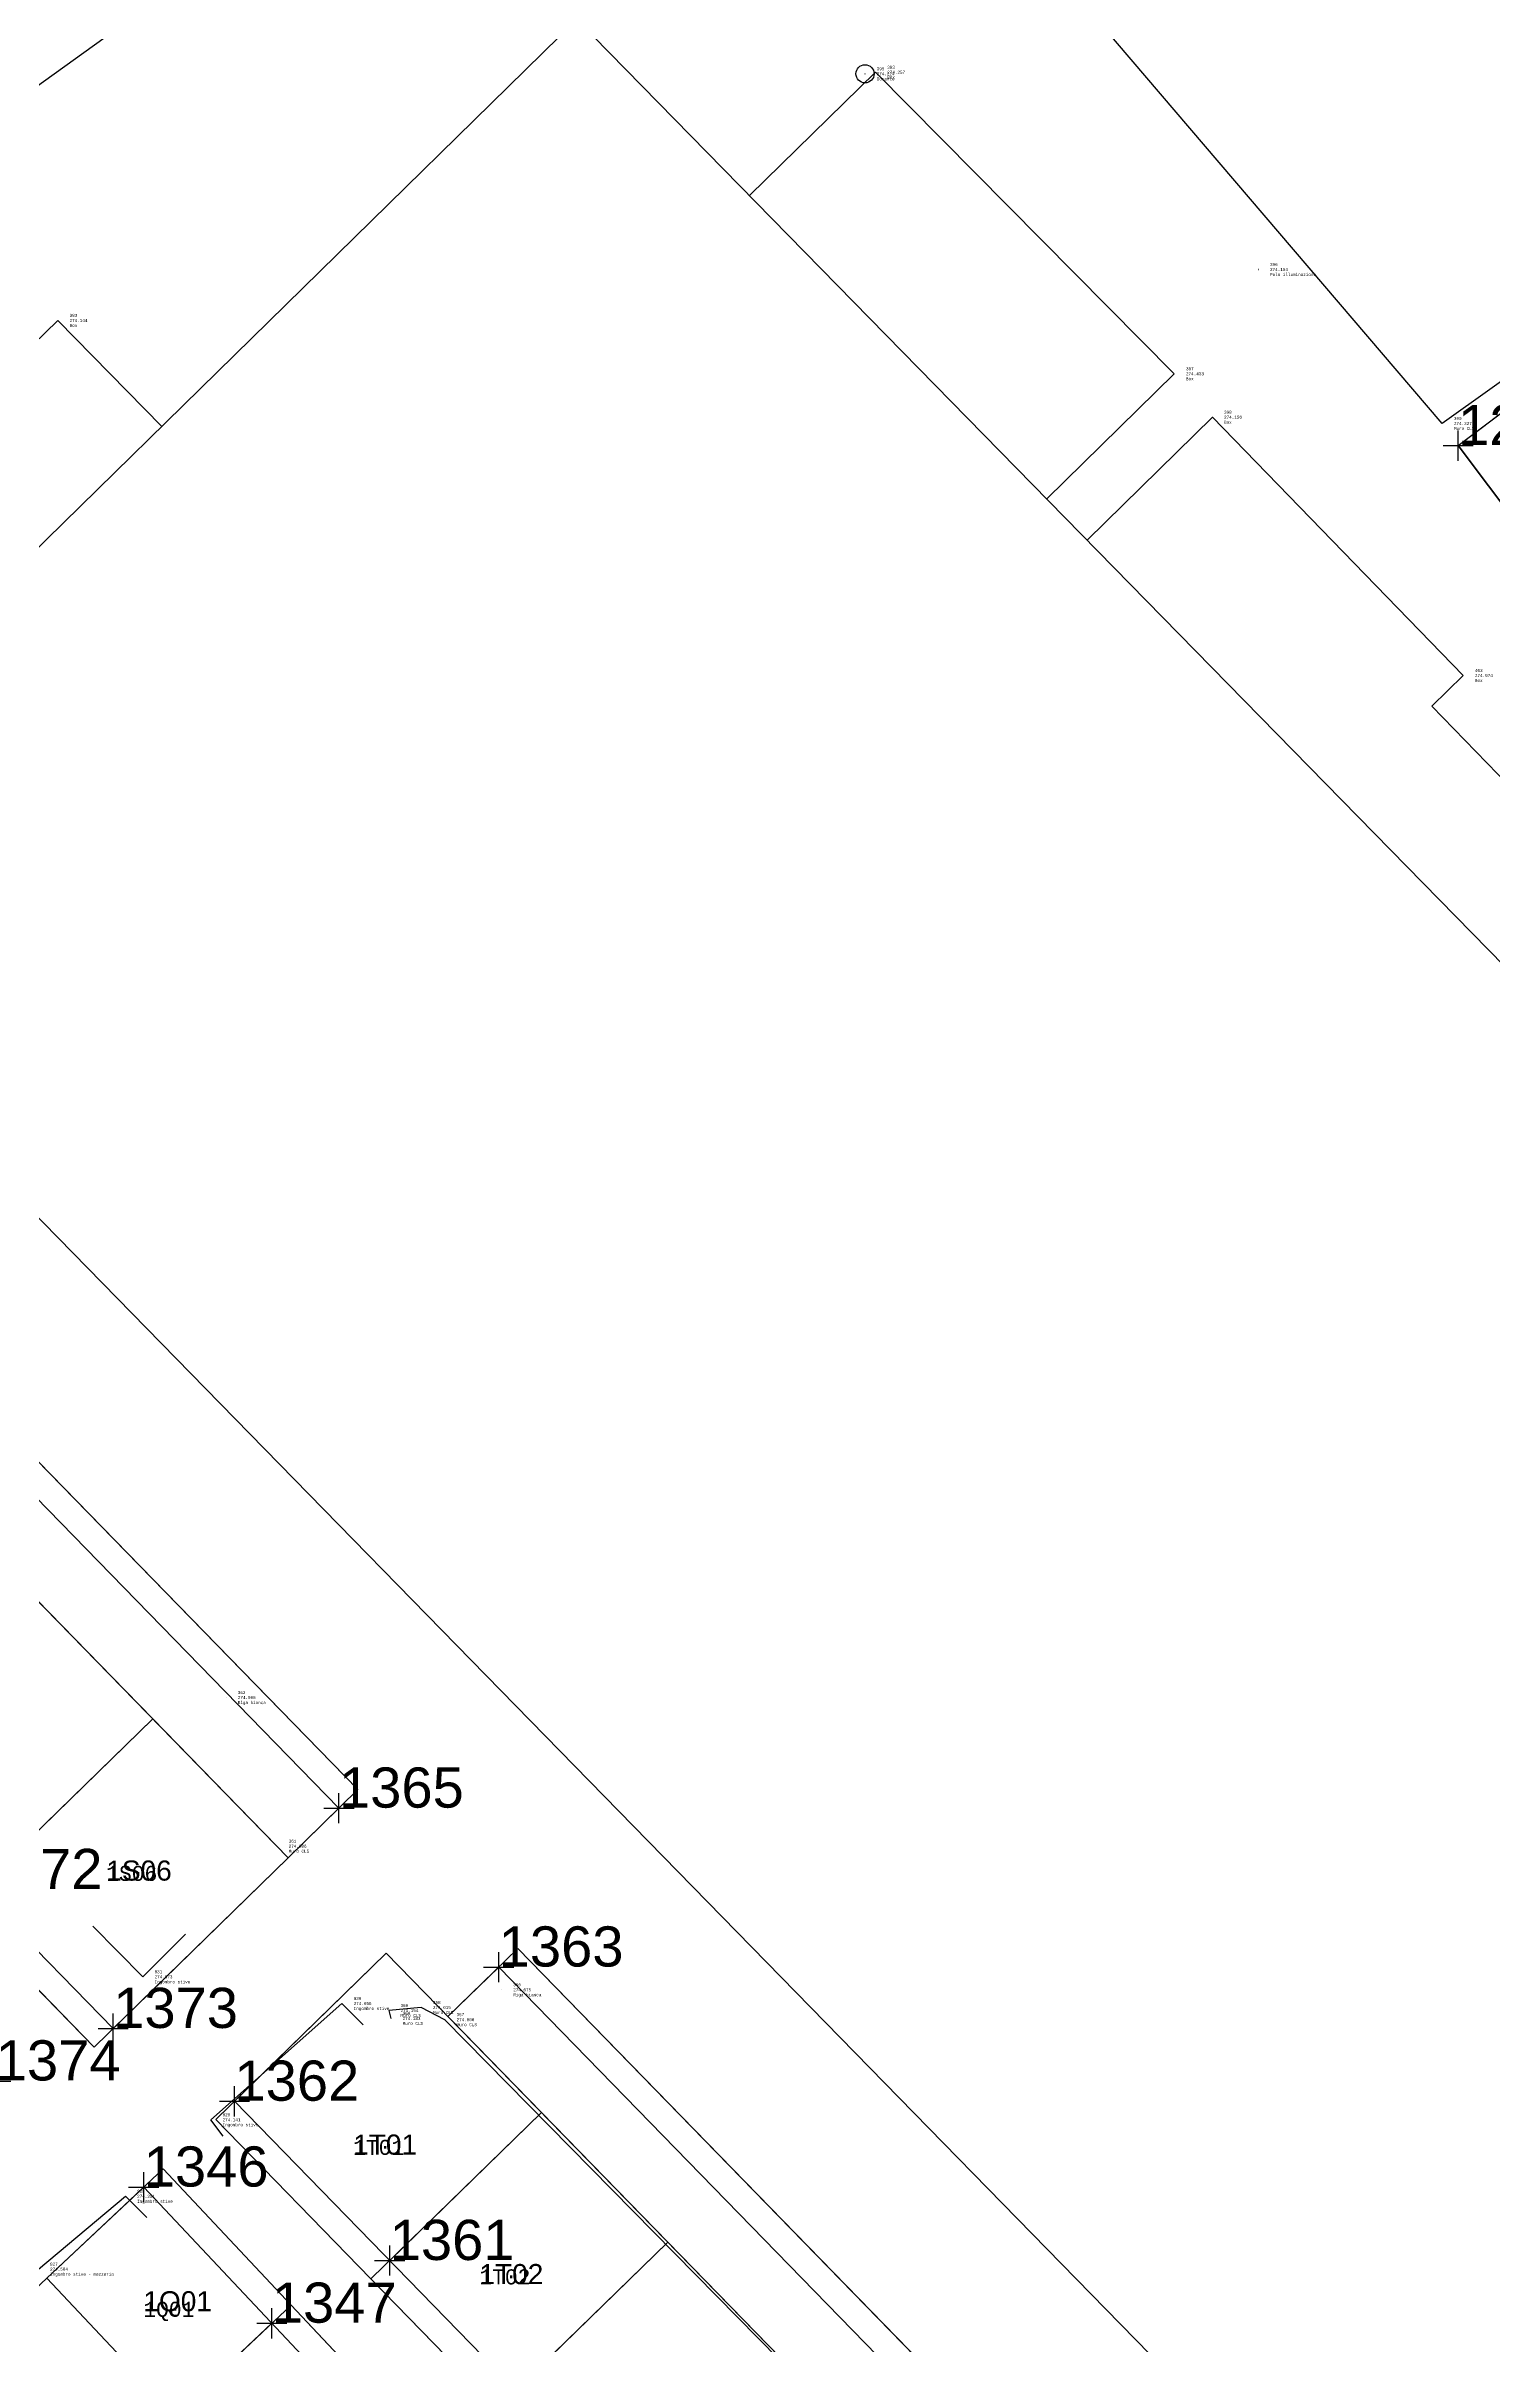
# Model space of a CAD drawing. Extents: x -1000 to 923337, y -63322 to 323191.
# Drawn here: x 160561 to 208588, y 129186 to 205504 of the extents above; entities that cross this region are included whole.
import ezdxf
from ezdxf.enums import TextEntityAlignment as Align

# ---------------------------------------------------------------- set-up
doc = ezdxf.new("R2010")
doc.units = 0
doc.header["$PDMODE"] = 35
doc.header["$PDSIZE"] = 1
for name, color, linetype, lineweight in [('WF ingombro stive 2', 1, 'Continuous', 30), ('WF lato di accesso', 40, 'Continuous', 30), ('WF tracciatura', 30, 'Continuous', 30)]:
    doc.layers.add(name, color=color, linetype=linetype, lineweight=lineweight)
for name, color, linetype in [('WF nome aree GPS', 7, 'Continuous'), ('WF_ingombro_stive_2', 1, 'Continuous'), ('WF_lato_di_accesso', 40, 'Continuous'), ('WF_nome_aree_GPS', 7, 'Continuous'), ('WF_tracciatura', 30, 'Continuous')]:
    doc.layers.add(name, color=color, linetype=linetype)
doc.styles.add('FONTSTYLE_1', font='arial.ttf', dxfattribs={"height": 0.2})
doc.styles.add('FONTSTYLE_2', font='arial.ttf', dxfattribs={"height": 0.2})
doc.styles.get("Standard").update_dxf_attribs({"font": 'consola.ttf', "height": 500})

# ---------------------------------------------------------------- blocks, each defined once
blk = doc.blocks.new('rilievo 2')
at = {"color": 8}
for points, elevation in [([(256389, -444346), (233317, -420693), (231997, -419597), (229602, -418423), (225956, -417672), (225935, -417953)], 2095), ([(290044, -489772), (291785, -487987), (293243, -485783), (293703, -482666), (283462, -471954), (261960, -450103), (261178, -449699), (260102, -449797), (260170, -450061)], 2505)]:
    blk.add_lwpolyline(points, dxfattribs=dict(at, elevation=elevation))
for points in [[(161648, -448828, 1954), (186863, -479531, 1078), (241997, -524553, 234), (257566, -525503, 360), (287808, -502280, 2651), (311879, -483968, 2683), (320954, -477001, -331), (327105, -472296, -331), (335070, -466036, 2080), (354649, -449578, 2133), (314683, -397379, 2207), (310635, -400536, 2212), (303510, -391107, 2143), (295063, -397138, 2335), (271429, -369482, 1692), (264211, -374625, 1649), (263130, -375375, 1675), (222048, -404916, 2809)], [(272075, -389580, 2143), (276253, -385485, 2266), (286171, -395489, 2442), (281936, -399640, 2140)], [(242945, -399722, 2040), (249117, -393719, 2153), (252564, -397236, 2138)], [(301725, -419830, 2134), (304801, -416814, 2121), (301650, -413663, 2177), (294713, -406524, 2245), (295761, -405499, 2083), (287434, -396931, 2164), (283275, -401007, 2139)], [(250281, -447005, -271991), (251938, -448681, 2081), (253353, -447267, 2081)], [(254602, -453963, -271991), (254195, -453424, 2150), (258545, -449566, 2065), (259252, -450273, 2065)], [(247504, -460842, -271991), (246582, -459993, 2646), (248470, -458380, 2592), (251358, -455964, 2360), (252065, -456671, 2360)]]:
    blk.add_polyline3d(points, dxfattribs=at)
blk.add_polyline3d([(330623, -449313, 2125), (301532, -477741, 2033), (237357, -412142, 2131), (266341, -383731, 2144)], close=True, dxfattribs=at)
at = {"color": 1}
blk.add_circle((275906, -385537, 2233), 300, dxfattribs=at)
at = {"color": 8}
for p in [(275906, -385537, 2233), (276253, -385485, 2266), (288960, -392031, 2163), (249117, -393719, 2153), (286171, -395489, 2442), (287434, -396931, 2164), (295063, -397138, 2335), (295761, -405499, 2083), (254701, -439416, 2104), (256389, -444346, 2095), (251938, -448681, 2081), (263842, -449110, 2084), (258545, -449566, 2065), (260102, -449797, 2162), (260170, -450061, 2192), (261178, -449699, 2023), (261960, -450103, 2008), (254195, -453424, 2150), (251358, -455964, 2360)]:
    blk.add_point(p, dxfattribs=at)
for s, p in [('395', (276295, -385371, 2233)), ('393', (276642, -385318, 2266)), ('274.224', (276295, -385537, 2233)), ('Idrante', (276295, -385704, 2233)), ('274.257', (276642, -385485, 2266)), ('Box', (276642, -385652, 2266)), ('396', (289349, -391864, 2163)), ('274.154', (289349, -392031, 2163)), ('Palo illuminazione', (289349, -392198, 2163)), ('383', (249506, -393552, 2153)), ('274.144', (249506, -393719, 2153)), ('Box', (249506, -393886, 2153)), ('397', (286560, -395323, 2442)), ('274.433', (286560, -395489, 2442)), ('Box', (286560, -395656, 2442)), ('398', (287823, -396764, 2164)), ('274.156', (287823, -396931, 2164)), ('Box', (287823, -397098, 2164)), ('399', (295452, -396971, 2335)), ('Muro CLS', (295452, -397305, 2335)), ('274.327', (295452, -397138, 2335)), ('403', (296150, -405332, 2083)), ('274.074', (296150, -405499, 2083)), ('Box', (296150, -405666, 2083)), ('362', (255089, -439250, 2104)), ('274.095', (255089, -439416, 2104)), ('Riga bianca', (255089, -439583, 2104)), ('361', (256778, -444180, 2095)), ('Muro CLS', (256778, -444513, 2095)), ('274.086', (256778, -444346, 2095)), ('831', (252327, -448514, 2081)), ('274.073', (252327, -448681, 2081)), ('Ingombro stive', (252327, -448848, 2081)), ('830', (258934, -449399, 2065)), ('358', (261567, -449533, 2023)), ('356', (264231, -448943, 2084)), ('274.075', (264231, -449110, 2084)), ('Riga bianca', (264231, -449277, 2084)), ('274.056', (258934, -449566, 2065)), ('Ingombro stive', (258934, -449733, 2065)), ('359', (260491, -449631, 2162)), ('Muro CLS', (260491, -449964, 2162)), ('274.154', (260491, -449797, 2162)), ('360', (260559, -449894, 2192)), ('Muro CLS', (260559, -450228, 2192)), ('274.183', (260559, -450061, 2192)), ('Muro CLS', (261567, -449866, 2023)), ('274.015', (261567, -449699, 2023)), ('357', (262349, -449936, 2008)), ('Muro CLS', (262349, -450269, 2008)), ('274.000', (262349, -450103, 2008)), ('829', (254584, -453257, 2150)), ('274.141', (254584, -453424, 2150)), ('Ingombro stive', (254584, -453590, 2150)), ('828', (251747, -455797, 2360)), ('274.351', (251747, -455964, 2360)), ('Ingombro stive', (251747, -456131, 2360)), ('827', (248859, -458214, 2592)), ('274.584', (248859, -458380, 2592)), ('Ingombro stive - mezzeria', (248859, -458547, 2592))]:
    blk.add_text(s, height=100, dxfattribs=at).set_placement(p, align=Align.MIDDLE_LEFT)
blk = doc.blocks.new('Croce___ATS')
at = {"color": 0}
for p, q in [((-0.5, 0), (0.5, 0)), ((0, -0.5), (0, 0.5))]:
    blk.add_line(p, q, dxfattribs=at)
blk = doc.blocks.new('T_P_285')
at = {"color": 7}
blk.add_point((0, 0), dxfattribs=at)
blk.add_blockref('Croce___ATS', (0, 0), dxfattribs=at)
at = {"color": 7, "insert": (0, 0), "char_height": 1.3333, "attachment_point": 7, "style": 'FONTSTYLE_1'}
blk.add_mtext('1280', dxfattribs=at)
blk = doc.blocks.new('T_P_349')
at = {"color": 7}
blk.add_point((0, 0), dxfattribs=at)
blk.add_blockref('Croce___ATS', (0, 0), dxfattribs=at)
at = {"color": 7, "insert": (0, 0), "char_height": 1.3333, "attachment_point": 7, "style": 'FONTSTYLE_1'}
blk.add_mtext('1346', dxfattribs=at)
blk = doc.blocks.new('T_P_350')
at = {"color": 7}
blk.add_point((0, 0), dxfattribs=at)
blk.add_blockref('Croce___ATS', (0, 0), dxfattribs=at)
at = {"color": 7, "insert": (0, 0), "char_height": 1.3333, "attachment_point": 7, "style": 'FONTSTYLE_1'}
blk.add_mtext('1347', dxfattribs=at)
blk = doc.blocks.new('T_P_364')
at = {"color": 7}
blk.add_point((0, 0), dxfattribs=at)
blk.add_blockref('Croce___ATS', (0, 0), dxfattribs=at)
at = {"color": 7, "insert": (0, 0), "char_height": 1.3333, "attachment_point": 7, "style": 'FONTSTYLE_1'}
blk.add_mtext('1361', dxfattribs=at)
blk = doc.blocks.new('T_P_365')
at = {"color": 7}
blk.add_point((0, 0), dxfattribs=at)
blk.add_blockref('Croce___ATS', (0, 0), dxfattribs=at)
at = {"color": 7, "insert": (0, 0), "char_height": 1.3333, "attachment_point": 7, "style": 'FONTSTYLE_1'}
blk.add_mtext('1362', dxfattribs=at)
blk = doc.blocks.new('T_P_366')
at = {"color": 7}
blk.add_point((0, 0), dxfattribs=at)
blk.add_blockref('Croce___ATS', (0, 0), dxfattribs=at)
at = {"color": 7, "insert": (0, 0), "char_height": 1.3333, "attachment_point": 7, "style": 'FONTSTYLE_1'}
blk.add_mtext('1363', dxfattribs=at)
blk = doc.blocks.new('T_P_368')
at = {"color": 7}
blk.add_point((0, 0), dxfattribs=at)
blk.add_blockref('Croce___ATS', (0, 0), dxfattribs=at)
at = {"color": 7, "insert": (0, 0), "char_height": 1.3333, "attachment_point": 7, "style": 'FONTSTYLE_1'}
blk.add_mtext('1365', dxfattribs=at)
blk = doc.blocks.new('T_P_375')
at = {"color": 7}
blk.add_point((0, 0), dxfattribs=at)
blk.add_blockref('Croce___ATS', (0, 0), dxfattribs=at)
at = {"color": 7, "insert": (0, 0), "char_height": 1.3333, "attachment_point": 7, "style": 'FONTSTYLE_1'}
blk.add_mtext('1372', dxfattribs=at)
blk = doc.blocks.new('T_P_376')
at = {"color": 7}
blk.add_point((0, 0), dxfattribs=at)
blk.add_blockref('Croce___ATS', (0, 0), dxfattribs=at)
at = {"color": 7, "insert": (0, 0), "char_height": 1.3333, "attachment_point": 7, "style": 'FONTSTYLE_1'}
blk.add_mtext('1373', dxfattribs=at)
blk = doc.blocks.new('T_P_377')
at = {"color": 7}
blk.add_point((0, 0), dxfattribs=at)
blk.add_blockref('Croce___ATS', (0, 0), dxfattribs=at)
at = {"color": 7, "insert": (0, 0), "char_height": 1.3333, "attachment_point": 7, "style": 'FONTSTYLE_1'}
blk.add_mtext('1374', dxfattribs=at)
blk = doc.blocks.new('punti tracciatura 2')
at = {"layer": 'WF_ingombro_stive_2', "ltscale": 0.5, "elevation": 274.132, "flags": 128}
blk.add_lwpolyline([(1346554.092, -3339.743), (1346556.109, -3342.412), (1346547.813, -3348.681), (1346545.796, -3346.012)], close=True, dxfattribs=at)
at = {"layer": 'WF_ingombro_stive_2', "ltscale": 0.5, "flags": 128}
for points, elevation in [([(1346508.653, -3391.225), (1346506.969, -3392.868), (1346484.485, -3369.818), (1346486.169, -3368.175)], 274.848), ([(1346492.164, -3389.316), (1346497.975, -3383.648), (1346502.472, -3388.258), (1346496.661, -3393.926)], 274.848), ([(1346496.661, -3393.926), (1346502.472, -3388.258), (1346506.969, -3392.868), (1346501.158, -3398.536)], 274.848), ([(1346505.183, -3400.951), (1346510.223, -3396.037), (1346515.376, -3401.323), (1346510.337, -3406.235)], 272.814), ([(1346547.904, -3431.326), (1346546.219, -3432.968), (1346512.269, -3398.141), (1346513.954, -3396.498)], 273.83), ([(1346510.337, -3406.235), (1346515.376, -3401.323), (1346519.564, -3405.62), (1346514.526, -3410.531)], 272.983), ([(1346506.425, -3408.316), (1346503.215, -3411.339), (1346498.961, -3406.821), (1346502.172, -3403.799)], 274.866), ([(1346514.526, -3410.531), (1346519.564, -3405.62), (1346523.752, -3409.916), (1346518.716, -3414.826)], 273.152), ([(1346494.906, -3410.639), (1346498.961, -3406.821), (1346503.215, -3411.339), (1346499.16, -3415.157)], 274.866), ([(1346510.679, -3412.834), (1346507.468, -3415.856), (1346503.215, -3411.339), (1346506.425, -3408.316)], 274.866)]:
    blk.add_lwpolyline(points, dxfattribs=dict(at, elevation=elevation))
at = {"layer": 'WF_lato_di_accesso', "ltscale": 0.5}
blk.add_line((1346545.796, -3346.012, 274.132), (1346547.813, -3348.681, 274.132), dxfattribs=at)
at = {"layer": 'WF_tracciatura', "ltscale": 0.5}
for p, q in [((1346486.169, -3368.175, 274.848), (1346508.653, -3391.225, 274.848)), ((1346474.177, -3370.876, 274.848), (1346501.158, -3398.536, 274.848)), ((1346547.904, -3431.326, 273.83), (1346513.954, -3396.498, 273.83)), ((1346505.182, -3400.95, 272.814), (1346540.709, -3437.376, 273.83)), ((1346502.172, -3403.799, 274.865), (1346535.901, -3439.623, 274.848))]:
    blk.add_line(p, q, dxfattribs=at)
at = {"color": 7}
for name, p in [('T_P_285', (1346545.796, -3346.012, 274.132)), ('T_P_368', (1346508.653, -3391.225, 274.848)), ('T_P_375', (1346496.661, -3393.926, 274.848)), ('T_P_366', (1346513.954, -3396.498, 273.83)), ('T_P_376', (1346501.158, -3398.536, 274.848)), ('T_P_377', (1346497.261, -3400.278, 274.779)), ('T_P_365', (1346505.183, -3400.951, 272.814)), ('T_P_349', (1346502.172, -3403.799, 274.865)), ('T_P_364', (1346510.337, -3406.235, 272.814)), ('T_P_350', (1346506.425, -3408.316, 274.866))]:
    blk.add_blockref(name, p, dxfattribs=at)
at = {"layer": 'WF_nome_aree_GPS', "char_height": 0.6667, "attachment_point": 7, "style": 'FONTSTYLE_2'}
for s, insert in [('1S06', (1346500.928, -3393.637, 271.991)), ('1T01', (1346509.124, -3402.729, 269.89)), ('1T02', (1346513.313, -3407.026, 270.059)), ('1Q01', (1346502.159, -3408.102, 271.943))]:
    blk.add_mtext(s, dxfattribs=dict(at, insert=insert))

msp = doc.modelspace()

# ---------------------------------------------------------------- linework, layer by layer
at = {"layer": 'WF ingombro stive 2'}
for points, elevation in [([(215724.3, 198513.7), (217741, 195844.8), (209445.6, 189575.6), (207428.6, 192244.6), (215724.3, 198513.7)], 2141), ([(166193.7, 136700.4), (171855.1, 142219.1), (177008, 136933.1), (171346.6, 131414.3), (166193.7, 136700.4)], 822.1), ([(171346.6, 131414.3), (177008, 136933.1), (181196.2, 132636.7), (175534.8, 127117.9), (171346.6, 131414.3)], 991.6), ([(175534.8, 127117.9), (181196.2, 132636.7), (185384.3, 128340.2), (179722.9, 122821.5), (175534.8, 127117.9)], 1161)]:
    msp.add_lwpolyline(points, dxfattribs=dict(at, elevation=elevation))
for points, elevation in [([(170915.6, 147646.4), (168600.7, 145388.4), (146116.9, 168438.7), (148431.7, 170696.7)], 2856.2), ([(153165.8, 148325.5), (159607.2, 154608.6), (164104, 149998.5), (157662.6, 143715.4)], 2856.2), ([(157662.6, 143715.4), (164104, 149998.5), (168600.7, 145388.4), (162159.4, 139105.4)], 2856.2), ([(210166.9, 107545.3), (207851.3, 105288.1), (173901.5, 140115.5), (176217, 142372.7)], 1838.9), ([(160593.6, 131435.4), (164445, 135061.7), (168698.5, 130544), (164847.1, 126917.7)], 2875), ([(155897, 127013.5), (160593.6, 131435.4), (164847.1, 126917.7), (160150.5, 122495.8)], 2875), ([(164847.1, 126917.7), (168698.5, 130544), (172952.1, 126026.3), (169100.6, 122400)], 2875)]:
    msp.add_lwpolyline(points, close=True, dxfattribs=dict(at, elevation=elevation))
at = {"layer": 'WF lato di accesso'}
for p, q in [((207428.6, 192244.6, 2141), (209445.6, 189575.6, 2141)), ((170915.6, 147646.4, 2856.2), (148431.7, 170696.7, 2856.2)), ((157662.6, 143715.4, 2856.2), (162159.4, 139105.4, 2856.2)), ((210166.9, 107545.3, 1838.9), (176217, 142372.7, 1838.9)), ((166193.7, 136700.4, 822.1), (171346.6, 131414.3, 906.8)), ((168698.5, 130544, 2873.8), (164445, 135061.7, 2873.8)), ((171346.6, 131414.3, 991.6), (175534.8, 127117.9, 991.6)), ((172952.1, 126026.2, 2875), (168698.5, 130544, 2875))]:
    msp.add_line(p, q, dxfattribs=at)
at = {"layer": 'WF tracciatura'}
for p, q in [((147801.1, 170081.6, 2856.2), (170285, 147031.3, 2856.2)), ((135809.3, 167380.8, 2856.2), (162790, 139720.5, 2856.2)), ((209536.1, 106930.4, 1838.9), (175586.3, 141757.8, 1838.9)), ((166814.6, 137305.9, 822.1), (202341.4, 100880.3, 1838.9)), ((163803.7, 134457.8, 2873.8), (197533.6, 98632.9, 2856.2))]:
    msp.add_line(p, q, dxfattribs=at)

# ---------------------------------------------------------------- block references
at = {"color": 251}
msp.add_blockref('rilievo 2', (-88161.4, 590117.4), dxfattribs=at)
at = {"xscale": 1000, "yscale": 1000, "zscale": 1000}
msp.add_blockref('punti tracciatura 2', (-1346338367.3, 3538255.9, -271991), dxfattribs=at)

# ---------------------------------------------------------------- texts
at = {"layer": 'WF nome aree GPS'}
for s, p in [('1S06', (162560.6, 144619.5)), ('1T01', (170756.6, 135527, -2101.7)), ('1T02', (174944.8, 131230.5, -1932.2)), ('1Q01', (163791.6, 130154.1, -48.8))]:
    msp.add_text(s, height=500, dxfattribs=at).set_placement(p)

doc.saveas('drawing.dxf')
